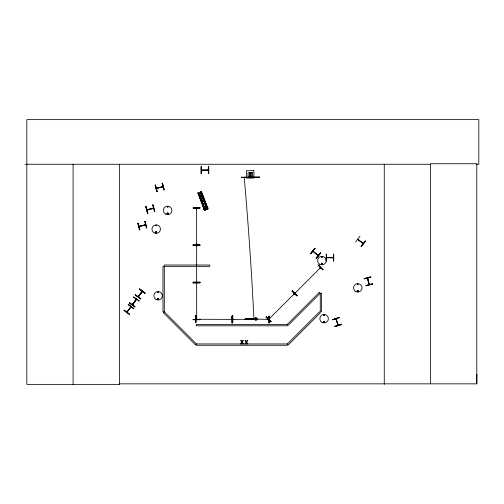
<?xml version="1.0" encoding="UTF-8"?>
<svg xmlns="http://www.w3.org/2000/svg" width="504" height="504" viewBox="0 0 504 504"><rect width="100%" height="100%" fill="white"/><g stroke="black" fill="none" stroke-linecap="round" stroke-linejoin="round"><path stroke-width="0.76" d="M476.444 164.26L478.8 164.26L478.8 119.637L26.825 119.637L26.825 384.363L119.423 384.363L119.36 383.846L476.79 383.846L476.86 374.277M206.029 208.681L205.582 208.782M196.673 208.297L196.642 208.914M196.333 245.807C197.392 246.588 195.59 245.763 196.68 246.28M196.705 283.481L196.327 283.487M155.831 225.578C156.933 224.362 156.196 226.976 155.906 225.408M156.379 225.622L156.001 225.521L156.41 225.578M155.742 232.306C157.116 231.053 156.183 233.516 155.849 232.508M167.467 206.779L167.845 206.936L167.517 206.684M158.47 292.257C157.494 293.385 157.903 291.142 158.42 292.169M157.702 298.878C158.722 300.623 158.275 297.234 157.746 299.187M322.106 257.116L321.722 256.958L322.031 257.185M321.439 263.787C322.661 262.25 322.119 265.451 321.508 263.68M323.789 315.158C324.841 313.948 324.135 316.575 323.801 314.975M324.33 315.214L323.921 315.158L324.305 315.158M357.437 284.237C358.394 285.415 357.809 283.469 357.632 284.042M357.594 284.388L358.01 284.332L357.626 284.288M357.336 291.06C358.709 289.554 357.777 292.786 357.449 290.858M132.93 304.158L132.199 304.649M135.715 299.54L135.929 299.899M336.074 319.442L336.118 318.73M337.73 324.727L338.064 324.544L338.216 325.219M337.875 325.174L338.253 325.13L336.143 318.793L337.919 325.313M126.8 312.108L127.537 311.63M138.619 296.276L138.02 296.686L138.455 296.869L142.38 291.425L141.989 291.255M312.839 251.288L312.99 251.099M357.897 239.558L363.226 243.445M196.365 244.056L196.686 243.949L196.673 244.648M196.673 282.032L196.327 281.56L196.642 282.101L196.673 245.801M196.636 319.378L196.629 318.623L196.636 319.309L196.024 318.969L196.711 319.026M369.041 284.521L367.422 278.189M139.022 226.334L139.734 226.416M156.334 188.231L156.971 188.03L157.009 188.364M162.408 186.921L162.307 186.556L162.861 186.795M295.243 292.931L294.588 293.221L295.294 292.912M167.989 207.018C167.706 205.556 166.944 207.705 167.908 207.068M322.295 263.894L321.798 264.178M245.404 319.152L244.661 319.454M132.231 304.561L136.086 299.137L136.3 299.37M126.832 312.02L130.845 306.621M130.448 307.094L130.694 307.484M131.008 306.917L127.033 312.19L131.097 306.804M138.052 296.598L142.065 291.199M141.945 291.879L142.027 291.192M142.229 291.495L138.335 296.78L142.317 291.381M163.006 186.763L156.523 188.502L156.46 188.156M147.848 209.872L147.061 209.765L153.663 208.316L147.055 210.011M147.666 209.916L147.578 209.588M144.944 224.746L145.612 224.57M152.92 208.196L153.581 208.013M162.899 186.738L156.542 188.452M145.694 224.872L139.211 226.605L145.543 224.872M196.667 208.82L196.339 208.228L196.409 208.914M196.667 319.36L196.667 283.009M268.903 319.41L268.147 319.649L268.903 319.649M333.289 257.689L326.56 257.418L327.361 257.689M141.643 291.652L141.87 292.005M241.082 343.949L241.97 342.506L242.852 343.949M245.505 343.949L246.399 342.506L247.275 343.949M240.559 343.949L241.706 342.147L240.597 340.345L241.145 340.345L242.002 341.762L242.878 340.345L243.394 340.345L242.267 342.121L243.401 343.949M244.988 343.949L246.128 342.147L245.02 340.345L245.568 340.345L246.431 341.762L247.3 340.345L247.823 340.345L246.695 342.121L247.823 343.949M269.312 318.843L268.147 319.416M294.185 293.964C293.467 293.92 294.758 293.87 294.424 293.334M320.166 268.034C320.462 266.459 319.448 269.035 320.576 267.567M320.5 267.693L294.796 293.397M133.44 297.177L133.655 296.869L139.23 300.8L139.01 301.108M136.13 299.074L135.96 299.773M136.326 299.212L132.394 304.788M136.382 299.256L132.458 304.693M367.473 278.107L369.073 284.666M139.639 288.937L139.413 289.246L144.906 293.29L145.127 292.988L139.639 288.937L145.108 293.013M142.26 291.337L138.209 296.825M140.855 298.777L140.635 299.086L135.141 295.035L135.368 294.733L140.83 298.815L135.311 294.808M133.686 308.713L133.906 308.41L128.419 304.359L128.192 304.668L133.686 308.713L128.249 304.592M167.341 213.23C167.429 215.088 168.506 212.688 167.561 213.167M315.006 248.504L310.785 253.852L310.489 253.619L314.748 248.296L315.044 248.535M310.514 253.638L314.773 248.314M310.71 253.796L314.975 248.472M317.501 255.118L317.772 254.936M316.178 258.18L320.443 252.857M316.373 258.338L320.639 253.014L320.368 252.794L316.103 258.117L316.399 258.357L320.664 253.033M355.679 241.952L359.743 236.471L360.014 236.691M358.451 239.954L358.483 239.589M362.471 243.274L362.842 243.079M361.147 246.336L365.413 241.013M365.608 241.17L361.368 246.513L361.072 246.273L365.35 240.962L365.633 241.189M201.518 170.264L208.341 170.333L201.594 170.327L201.657 169.993M207.648 169.987L207.572 170.333M208.335 169.98L208.341 170.22M196.024 319.032L196.566 318.988M232.464 319.265L231.777 319.328L231.846 318.994M232.394 319.41L257.846 319.152L244.509 319.454M195.955 319.265L233.132 319.372L232.413 319.681M268.815 319.675L268.777 319.316M332.741 257.418L332.596 257.764M333.27 257.714L326.56 257.727L333.22 257.764M335.891 318.799L337.932 325.263M266.263 316.84L265.999 317.111L270.85 321.899L271.114 321.634L266.251 316.852L271.083 321.665M294.109 293.989L294.544 293.548L268.827 319.265C270.22 318.2 267.989 318.843 268.903 319.24M268.657 319.101L269.256 318.83M293.939 293.826L294.374 293.385M294.884 293.309L295.073 292.729L294.638 293.139M320.09 268.059L320.525 267.618M322.913 269.879L323.184 269.615L318.308 264.846L318.062 265.091L322.913 269.879L318.131 265.022M368.959 283.909L369.375 284.584M130.731 306.709L130.586 307.371M196.377 208.253L196.409 208.845M357.512 290.77L357.903 290.669M205.916 209.494L206.281 209.273L205.859 209.355L206.231 209.135L205.808 209.217L206.174 208.996L205.682 208.637M196.396 282.87L196.403 283.557M152.977 208.139L152.882 208.448M139.148 226.264L145.543 224.589L145.549 224.904M147.111 209.677L153.512 208.032M144.995 224.658L144.931 225.074M357.96 239.255L363.226 243.476M358.004 291.413L357.594 291.413M197.807 193.089L201.487 191.671M198.721 194.746L201.909 193.536M199.162 195.917L202.35 194.702M199.83 197.669L203.018 196.459M200.416 199.225L203.603 198.015M201.083 200.976L204.271 199.767M203.944 208.492L207.131 207.283M203.597 209.185L207.85 207.572M203.648 209.317L207.9 207.705M205.594 208.814L206.098 208.618M205.878 209.557L206.382 209.368M332.734 319.725L339.224 317.627M332.747 319.769L339.249 317.715L339.135 317.356L332.653 319.479L332.76 319.813M337.68 324.563L338.058 324.62M341.347 324.204L334.858 326.302L334.971 326.661L341.466 324.563L341.347 324.204L334.889 326.39M334.965 326.63L341.454 324.538M157.248 191.633L156.883 191.734L155.112 185.151L155.484 185.05L157.198 191.646L155.389 185.075M156.404 188.213L162.849 186.48M164.197 189.775L163.832 189.869L162.067 183.286L162.433 183.185L164.197 189.775L162.401 183.198M147.54 213.287L147.905 213.186L146.129 206.602L145.776 206.697L147.54 213.287L145.807 206.69M154.86 211.327L154.495 211.422L152.731 204.838L153.096 204.737L154.829 211.333M139.841 229.767L138.127 223.171L139.936 229.742L139.57 229.843L137.806 223.253L138.172 223.159M144.755 221.388L145.12 221.294L146.859 227.89L146.519 227.978L144.805 221.376L146.614 227.953M364.178 278.517L370.78 276.797L370.875 277.162M364.253 278.807L370.862 277.118L364.266 278.851L364.171 278.485M367.662 278.832L367.687 277.975M368.878 283.903L369.287 283.973M372.569 283.784L365.954 285.459L366.049 285.825L372.651 284.105L372.563 283.771M365.98 285.548L372.588 283.859M321.817 256.731C323.234 257.569 320.481 257.21 322.069 256.769M324.022 321.489C325.792 322.352 322.459 322.295 324.229 321.489M139.595 226.107L139.879 226.353M250.078 172.859L250.627 172.853M249.593 173.143L251.112 173.13M249.127 176.942L251.779 176.91M241.196 177.213L259.718 177.017M241.196 177.402L259.718 177.206M249.133 177.414L251.786 177.383M201.449 166.736L201.524 173.552L201.159 173.559L201.115 166.736L201.499 166.736M208.316 166.692L208.694 166.692L208.738 173.508L208.36 173.508L208.36 166.692L208.454 173.508M201.587 170.024L208.265 169.98M201.587 170.264L208.265 170.22M199.931 207.787L193.108 207.799L193.114 208.177L199.931 208.133L199.931 207.755M193.114 208.083L199.931 208.039M199.931 244.742L193.114 245.07L193.114 244.692M193.114 245.038L199.937 244.994M199.931 245.297L193.108 245.303L193.114 245.687M193.114 245.637L199.931 245.643L199.931 245.265M193.114 282.24L199.931 282.246M199.937 282.498L193.101 282.542L199.937 282.53M193.101 282.889L199.924 282.845L199.931 282.152L193.114 282.196L193.101 282.889L199.924 282.801M231.991 316.121L232.369 316.121L232.413 322.938L232.035 322.944L231.991 316.121L232.067 322.944M268.884 316.121L269.262 316.115L269.306 322.938L268.922 322.938L268.897 316.121M231.777 319.032L232.319 318.994M193.108 319.404L199.924 319.36L199.924 319.738L193.108 319.782L193.108 319.404L199.924 319.454M232.464 319.41L233.15 319.404M233.081 319.643L232.533 319.681M268.834 319.649L268.286 319.687M195.596 322.56L195.974 322.56L195.93 315.737L195.552 315.743L195.596 322.56L195.583 315.743M25.2 164.449L26.825 164.443M26.825 164.26L430.529 164.26M333.358 254.161L333.736 254.161L333.736 260.984L333.358 260.984M255.49 317.678L256.19 317.684M255.44 317.772L256.24 317.778M255.465 318.244L256.208 318.251M255.553 319.599L256.303 319.605M255.528 320.072L256.322 320.078M255.578 320.166L256.271 320.172M257.846 319.152L268.808 319.385M156.202 225.238L156.542 225.578M257.695 319.454L256.952 319.152M158.004 292.408L158.149 292.055L158.048 292.427M333.358 257.456L332.602 257.689M318.03 255.49L312.927 251.401M196.371 244.648L196.365 243.93L196.403 244.597M196.396 319.378L196.39 318.692M133.465 297.139L139.066 301.033M129.452 302.828L135.053 306.722M139.444 289.208L144.963 293.215M124.142 310.168L129.578 314.276M359.006 240.364L362.061 242.815M313.047 251.143L318.257 255.32M314.036 252.208L317.092 254.659M196.642 208.158L196.642 244.597L196.661 243.999M196.377 282.082L196.403 281.49M292.15 290.953L297.102 295.697M292.112 290.991L296.932 295.81M266.017 317.085L270.875 321.88M367.756 278.107L369.356 284.514M367.542 278.649L367.87 278.567M207.963 208.971L201.405 191.703L208.045 208.939L204.366 210.351L197.883 193.057M207.793 209.034L201.235 191.772L207.761 209.047M201.064 191.835L207.623 209.097M200.983 191.867L207.547 209.129M200.85 191.917L207.15 208.454M201.335 193.379L207.075 208.486M201.191 193.429L203.106 198.469M203.648 199.905L206.659 207.818M200.611 192.005L207.138 209.28M200.989 193.511L201.537 194.947M202.085 196.384L202.904 198.544M203.446 199.981L206.999 209.336M200.913 193.536L201.474 194.972M202.003 196.415L202.841 198.57M203.37 200.012L206.936 209.355M206.684 209.456L205.714 209.822M199.458 194.109L200.019 195.539M200.548 196.982L201.386 199.137M201.915 200.579L204.939 208.486M199.395 194.128L199.943 195.571M200.491 197.007L201.31 199.168M201.852 200.605L204.863 208.517M199.25 194.185L199.798 195.621M200.346 197.064L201.165 199.219M201.713 200.661L204.719 208.574M198.645 192.767L205.229 210.023M198.507 192.824L204.517 208.65M198.425 192.849L205.002 210.111M198.292 192.906L204.863 210.162M198.229 192.925L204.788 210.193M198.085 192.982L204.58 210.269M162.162 183.261L163.926 189.844M155.144 185.138L156.914 191.728M152.819 204.813L154.583 211.397M146.097 206.615L147.817 213.211M137.838 223.247L139.602 229.83M251.105 172.752L251.124 174.17L249.606 174.189L249.593 172.765M244.207 177.181L244.207 177.37A1609.247 681.95 90 0 1 253.978 319.454M268.978 316.121L269.023 322.938M232.533 315.737L232.577 322.554M232.275 316.121L232.319 322.938M208.662 166.692L208.706 173.508M201.405 166.736L201.442 173.552M201.146 166.736L201.191 173.559M196.642 245.732L196.642 246.349M196.636 282.939L196.636 283.557M195.836 315.737L195.88 322.56M476.79 383.846L476.79 163.743L430.529 163.743L430.529 383.846M384.262 164.26L384.262 384.363M326.447 254.161L326.491 260.984M119.353 164.26L119.423 384.363M73.093 164.26L73.093 384.363M245.511 318.553L245.511 319.297L256.845 319.227L256.845 318.635L245.511 318.553M155.61 232.149C156.36 234.492 157.431 230.492 155.61 232.149M167.07 213.4C167.826 215.743 168.897 211.743 167.07 213.4M157.5 298.822C158.256 301.165 159.327 297.171 157.5 298.822M321.313 263.63C322.062 265.973 323.133 261.973 321.313 263.63M323.536 321.728C324.286 324.072 325.357 320.072 323.536 321.728M357.204 290.902C357.96 293.246 359.031 289.246 357.204 290.902M129.509 302.753L129.289 303.062L134.864 306.993L135.085 306.684L129.509 302.753M136.483 299.332L132.64 304.838L136.483 299.332M124.148 310.155L123.921 310.458L129.415 314.509L129.635 314.2L124.148 310.155M292.345 290.751L291.98 291.18L296.831 295.968L297.202 295.546L292.326 290.776M164.304 311.806L163.365 312.738L195.514 344.887L196.447 343.949L287.368 343.949L319.517 311.806L320.456 312.738L288.307 344.887L287.368 343.949L287.368 345.278L196.447 345.278L196.447 343.949L164.304 311.806L164.304 265.016L209.765 265.016L209.765 266.345L162.975 266.345L162.975 311.806L164.304 311.806M319.334 292.339L287.185 324.488L196.264 324.488L196.264 325.811L287.185 325.811L287.185 324.488L288.124 325.426L320.273 293.278L321.596 293.278L321.596 311.466L320.273 311.466L320.273 293.278L319.334 292.339M253.852 170.654L246.469 170.73L246.544 178.12L253.934 178.038L253.852 170.654M252.668 172.733L248.031 172.784L248.069 176.192L252.706 176.142L252.668 172.733M251.131 174.831L249.612 174.85L249.625 175.89L251.143 175.877L251.131 174.831M232.823 315.737L232.439 315.737L232.483 322.554L232.861 322.554L232.823 315.737M326.542 254.161L326.164 254.161L326.164 260.984L326.542 260.984L326.542 254.161M333.453 260.984L333.453 254.161L333.409 260.984M165.539 214.055A4.253 4.253 0 0 0 171.921 210.37A4.253 4.253 0 0 0 165.539 206.69A4.253 4.253 0 0 0 165.539 214.055M167.334 214.131A0.662 0.662 0 0 0 168.323 213.557A0.662 0.662 0 0 0 167.334 212.984A0.662 0.662 0 0 0 167.334 214.131M154.073 232.804A4.253 4.253 0 0 0 160.455 229.118A4.253 4.253 0 0 0 154.073 225.433A4.253 4.253 0 0 0 154.073 232.804M155.736 232.772A0.662 0.662 0 0 0 156.838 232.476A0.662 0.662 0 0 0 156.032 231.67A0.662 0.662 0 0 0 155.736 232.772M155.982 299.452A4.227 4.227 0 0 0 162.326 295.791A4.227 4.227 0 0 0 155.982 292.131A4.227 4.227 0 0 0 155.982 299.452M157.765 299.552A0.662 0.662 0 0 0 158.754 298.979A0.662 0.662 0 0 0 157.765 298.412A0.662 0.662 0 0 0 157.765 299.552M319.769 264.291A4.259 4.259 0 0 0 326.164 260.599A4.259 4.259 0 0 0 319.769 256.908A4.259 4.259 0 0 0 319.769 264.291M321.571 264.361A0.662 0.662 0 0 0 322.56 263.787A0.662 0.662 0 0 0 321.571 263.214A0.662 0.662 0 0 0 321.571 264.361M355.679 291.551A4.246 4.246 0 0 0 362.042 287.872A4.246 4.246 0 0 0 355.679 284.199A4.246 4.246 0 0 0 355.679 291.551M357.468 291.633A0.662 0.662 0 0 0 358.457 291.06A0.662 0.662 0 0 0 357.468 290.487A0.662 0.662 0 0 0 357.468 291.633M321.999 322.39A4.259 4.259 0 0 0 328.387 318.698A4.259 4.259 0 0 0 321.999 315.006A4.259 4.259 0 0 0 321.999 322.39M323.795 322.459A0.662 0.662 0 0 0 324.784 321.886A0.662 0.662 0 0 0 323.795 321.313A0.662 0.662 0 0 0 323.795 322.459M201.865 200.082A0.756 0.756 0 0 0 203.093 199.616A0.756 0.756 0 0 0 202.072 198.79A0.756 0.756 0 0 0 201.865 200.082"/></g></svg>
